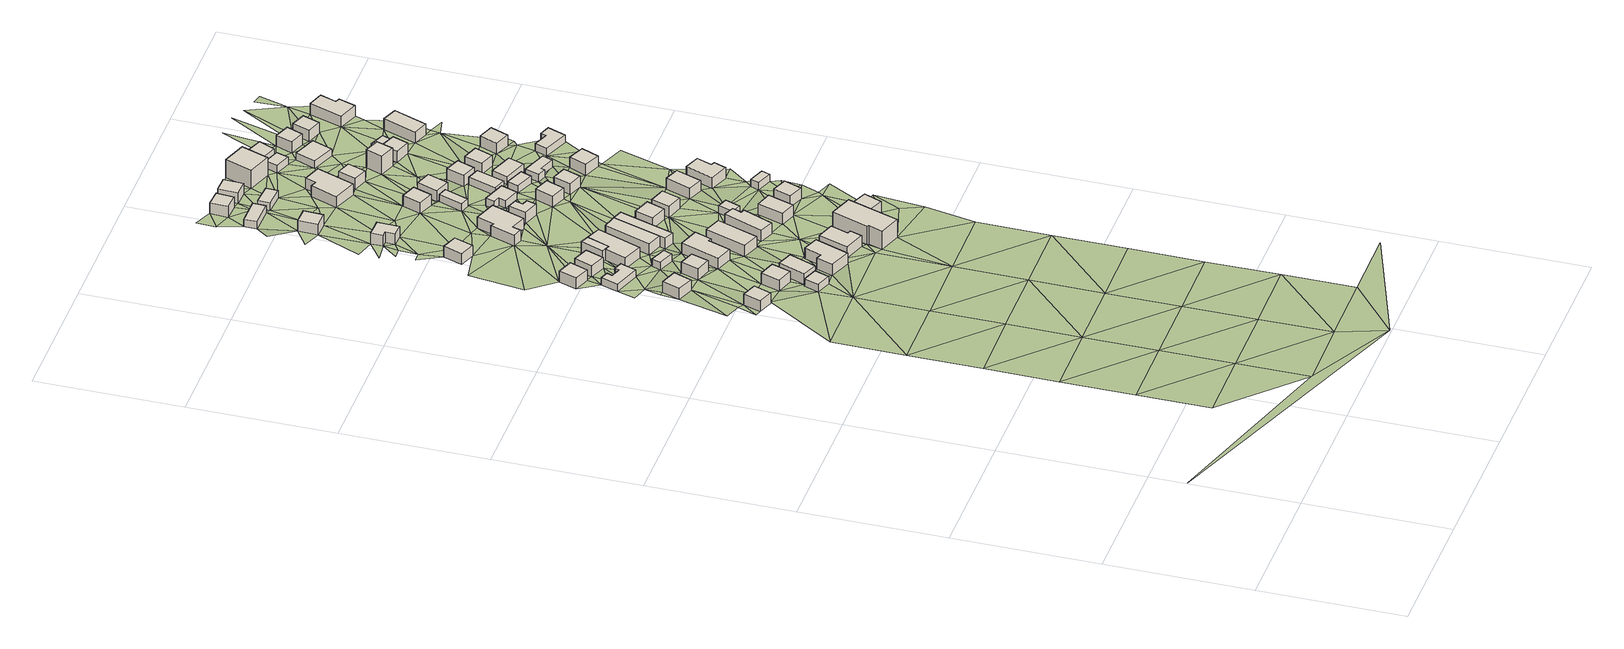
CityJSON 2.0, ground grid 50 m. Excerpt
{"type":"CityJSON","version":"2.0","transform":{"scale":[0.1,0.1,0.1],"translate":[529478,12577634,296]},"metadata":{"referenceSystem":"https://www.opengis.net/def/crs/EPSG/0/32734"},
"CityObjects":{
"building1":{"type":"Building","attributes":{"address":"107 Thorn Lane Mamre 7347 Cape Town","building":"house","building:levels":"1","building_height":4.1,"plus_code":"4FRWFFP6+5RP","ground_height":159.68,"roof_height":163.78},"geometry":[{"type":"Solid","lod":"1","boundaries":[[[[0,1,2,3]],[[1,4,5,2]],[[4,6,7,5]],[[6,0,3,7]],[[3,2,5,7]],[[6,4,1,0]]]]}]},
"building2":{"type":"Building","attributes":{"address":"108 Thorn Lane Mamre 7347 Cape Town","building":"house","building:levels":"1","building_height":4.1,"plus_code":"4FRWFFP6+7RG","ground_height":159.48,"roof_height":163.58},"geometry":[{"type":"Solid","lod":"1","boundaries":[[[[8,9,10,11]],[[9,12,13,10]],[[12,14,15,13]],[[14,8,11,15]],[[11,10,13,15]],[[14,12,9,8]]]]}]},
"building3":{"type":"Building","attributes":{"building":"cabin","building:levels":"1","building_height":2.8,"plus_code":"4FRWFFP6+4VH","ground_height":159.72,"roof_height":162.52},"geometry":[{"type":"Solid","lod":"1","boundaries":[[[[16,17,18,19]],[[17,20,21,18]],[[20,22,23,21]],[[22,16,19,23]],[[19,18,21,23]],[[22,20,17,16]]]]}]},
"building4":{"type":"Building","attributes":{"address":"105 Thorn Lane Mamre 7347 Cape Town","building":"house","building:levels":"1","building_height":4.1,"plus_code":"4FRWFFP6+5VG","ground_height":160.28,"roof_height":164.38},"geometry":[{"type":"Solid","lod":"1","boundaries":[[[[24,25,26,27]],[[25,28,29,26]],[[28,30,31,29]],[[30,24,27,31]],[[27,26,29,31]],[[30,28,25,24]]]]}]},
"building5":{"type":"Building","attributes":{"address":"13 Palm Lane Mamre 7347 Cape Town","building":"house","building:levels":"1","building_height":4.1,"plus_code":"4FRWFFP6+9RV","ground_height":159.28,"roof_height":163.38},"geometry":[{"type":"Solid","lod":"1","boundaries":[[[[32,33,34,35]],[[33,36,37,34]],[[36,38,39,37]],[[38,32,35,39]],[[35,34,37,39]],[[38,36,33,32]]]]}]},
"building6":{"type":"Building","attributes":{"address":"Mamre 7347 Cape Town","building":"cabin","building:levels":"1","building_height":2.8,"plus_code":"4FRWFFP6+8RW","ground_height":159.35,"roof_height":162.15},"geometry":[{"type":"Solid","lod":"1","boundaries":[[[[40,41,42,43]],[[41,44,45,42]],[[44,46,47,45]],[[46,48,49,47]],[[48,50,51,49]],[[50,52,53,51]],[[52,54,55,53]],[[54,40,43,55]],[[43,42,45,47,49,51,53,55]],[[54,52,50,48,46,44,41,40]]]]}]},
"building7":{"type":"Building","attributes":{"address":"103 Thorn Lane Mamre 7347 Cape Town","building":"house","building:levels":"1","building_height":4.1,"plus_code":"4FRWFFP6+5W2","ground_height":160.28,"roof_height":164.38},"geometry":[{"type":"Solid","lod":"1","boundaries":[[[[56,57,58,59]],[[57,60,61,58]],[[60,62,63,61]],[[62,56,59,63]],[[59,58,61,63]],[[62,60,57,56]]]]}]},
"building8":{"type":"Building","attributes":{"address":"106 Thorn Lane Mamre 7347 Cape Town","building":"house","building:levels":"1","building_height":4.1,"plus_code":"4FRWFFP6+7V8","ground_height":159.82,"roof_height":163.92},"geometry":[{"type":"Solid","lod":"1","boundaries":[[[[64,65,66,67]],[[65,68,69,66]],[[68,70,71,69]],[[70,64,67,71]],[[67,66,69,71]],[[70,68,65,64]]]]}]},
"building9":{"type":"Building","attributes":{"address":"15 Palm Lane Mamre 7347 Cape Town","building":"house","building:levels":"1","building_height":4.1,"plus_code":"4FRWFFP6+9VJ","ground_height":159.47,"roof_height":163.57},"geometry":[{"type":"Solid","lod":"1","boundaries":[[[[72,73,74,75]],[[73,76,77,74]],[[76,78,79,77]],[[78,72,75,79]],[[75,74,77,79]],[[78,76,73,72]]]]}]},
"building10":{"type":"Building","attributes":{"building":"cabin","building:levels":"1","building_height":2.8,"plus_code":"4FRWFFP6+8V5","ground_height":159.57,"roof_height":162.37},"geometry":[{"type":"Solid","lod":"1","boundaries":[[[[80,81,82,83]],[[81,84,85,82]],[[84,86,87,85]],[[86,80,83,87]],[[83,82,85,87]],[[86,84,81,80]]]]}]},
"building11":{"type":"Building","attributes":{"address":"101 Thorn Lane Mamre 7347 Cape Town","building":"house","building:levels":"1","building_height":4.1,"plus_code":"4FRWFFP6+4WH","ground_height":159.72,"roof_height":163.82},"geometry":[{"type":"Solid","lod":"1","boundaries":[[[[88,89,90,91]],[[89,92,93,90]],[[92,94,95,93]],[[94,96,97,95]],[[96,98,99,97]],[[98,88,91,99]],[[91,90,93,95,97,99]],[[98,96,94,92,89,88]]]]}]},
"building12":{"type":"Building","attributes":{"address":"104 Thorn Lane Mamre 7347 Cape Town","building":"house","building:levels":"1","building_height":4.1,"plus_code":"4FRWFFP6+7WG","ground_height":159.82,"roof_height":163.92},"geometry":[{"type":"Solid","lod":"1","boundaries":[[[[100,101,102,103]],[[101,104,105,102]],[[104,106,107,105]],[[106,108,109,107]],[[108,110,111,109]],[[110,100,103,111]],[[103,102,105,107,109,111]],[[110,108,106,104,101,100]]]]}]},
"building13":{"type":"Building","attributes":{"address":"14 Palm Lane Mamre 7347 Cape Town","building":"house","building:levels":"1","building_height":4.1,"plus_code":"4FRWFFP6+GRP","ground_height":159.1,"roof_height":163.2},"geometry":[{"type":"Solid","lod":"1","boundaries":[[[[112,113,114,115]],[[113,116,117,114]],[[116,118,119,117]],[[118,112,115,119]],[[115,114,117,119]],[[118,116,113,112]]]]}]},
"building14":{"type":"Building","attributes":{"address":"Mamre 7347 Cape Town","building":"garage","building:levels":"1","building_height":4.1,"plus_code":"4FRWFFP6+9VP","ground_height":159.47,"roof_height":163.57},"geometry":[{"type":"Solid","lod":"1","boundaries":[[[[120,121,122,123]],[[121,124,125,122]],[[124,126,127,125]],[[126,128,129,127]],[[128,120,123,129]],[[123,122,125,127,129]],[[128,126,124,121,120]]]]}]},
"building15":{"type":"Building","attributes":{"address":"17 Palm Lane Mamre 7347 Cape Town","building":"house","building:levels":"1","building_height":4.1,"plus_code":"4FRWFFP6+9V5","ground_height":159.47,"roof_height":163.57},"geometry":[{"type":"Solid","lod":"1","boundaries":[[[[120,128,129,123]],[[128,126,127,129]],[[126,130,131,127]],[[130,132,133,131]],[[132,134,135,133]],[[134,120,123,135]],[[123,129,127,131,133,135]],[[134,132,130,126,128,120]]]]}]},
"building16":{"type":"Building","attributes":{"address":"99 Thorn Lane Mamre 7347 Cape Town","building":"house","building:levels":"1","building_height":4.1,"plus_code":"4FRWFFP6+4XH","ground_height":160.09,"roof_height":164.19},"geometry":[{"type":"Solid","lod":"1","boundaries":[[[[136,137,138,139]],[[137,140,141,138]],[[140,142,143,141]],[[142,144,145,143]],[[144,146,147,145]],[[146,136,139,147]],[[139,138,141,143,145,147]],[[146,144,142,140,137,136]]]]}]},
"building17":{"type":"Building","attributes":{"address":"102 Thorn Lane Mamre 7347 Cape Town","building":"house","building:levels":"1","building_height":4.1,"plus_code":"4FRWFFP6+6XR","ground_height":159.82,"roof_height":163.92},"geometry":[{"type":"Solid","lod":"1","boundaries":[[[[148,149,150,151]],[[149,152,153,150]],[[152,154,155,153]],[[154,148,151,155]],[[151,150,153,155]],[[154,152,149,148]]]]}]},
"building18":{"type":"Building","attributes":{"address":"19 Palm Lane Mamre 7347 Cape Town","building":"house","building:levels":"1","building_height":4.1,"plus_code":"4FRWFFP6+9W4","ground_height":159.57,"roof_height":163.67},"geometry":[{"type":"Solid","lod":"1","boundaries":[[[[156,157,158,159]],[[157,160,161,158]],[[160,162,163,161]],[[162,156,159,163]],[[159,158,161,163]],[[162,160,157,156]]]]}]},
"building19":{"type":"Building","attributes":{"address":"107 Olyf Lane Mamre 7347 Cape Town","building":"house","building:levels":"1","building_height":4.1,"plus_code":"4FRWFFP6+JRH","ground_height":159.03,"roof_height":163.13},"geometry":[{"type":"Solid","lod":"1","boundaries":[[[[164,165,166,167]],[[165,168,169,166]],[[168,170,171,169]],[[170,172,173,171]],[[172,174,175,173]],[[174,164,167,175]],[[167,166,169,171,173,175]],[[174,172,170,168,165,164]]]]}]},
"building20":{"type":"Building","attributes":{"building":"garage","building:levels":"1","building_height":4.1,"plus_code":"4FRWFFP6+8WX","ground_height":159.57,"roof_height":163.67},"geometry":[{"type":"Solid","lod":"1","boundaries":[[[[156,162,163,159]],[[162,176,177,163]],[[176,178,179,177]],[[178,180,181,179]],[[180,156,159,181]],[[159,163,177,179,181]],[[180,178,176,162,156]]]]}]},
"building21":{"type":"Building","attributes":{"address":"97 Thorn Lane Mamre 7347 Cape Town","building":"house","building:levels":"2","building_height":6.9,"plus_code":"4FRWFFP7+424","ground_height":160.09,"roof_height":166.99},"geometry":[{"type":"Solid","lod":"1","boundaries":[[[[182,183,184,185]],[[183,186,187,184]],[[186,188,189,187]],[[188,190,191,189]],[[190,192,193,191]],[[192,182,185,193]],[[185,184,187,189,191,193]],[[192,190,188,186,183,182]]]]}]},
"building22":{"type":"Building","attributes":{"address":"100 Thorn Lane Mamre 7347 Cape Town","building":"house","building:levels":"1","building_height":4.1,"plus_code":"4FRWFFP6+6XH","ground_height":160.06,"roof_height":164.16},"geometry":[{"type":"Solid","lod":"1","boundaries":[[[[194,195,196,197]],[[195,198,199,196]],[[198,200,201,199]],[[200,202,203,201]],[[202,204,205,203]],[[204,194,197,205]],[[197,196,199,201,203,205]],[[204,202,200,198,195,194]]]]}]},
"building23":{"type":"Building","attributes":{"address":"18 Palm Lane Mamre 7347 Cape Town","building":"house","building:levels":"1","building_height":4.1,"plus_code":"4FRWFFP6+FWR","ground_height":159.27,"roof_height":163.37},"geometry":[{"type":"Solid","lod":"1","boundaries":[[[[206,207,208,209]],[[207,210,211,208]],[[210,212,213,211]],[[212,214,215,213]],[[214,216,217,215]],[[216,218,219,217]],[[218,220,221,219]],[[220,206,209,221]],[[209,208,211,213,215,217,219,221]],[[220,218,216,214,212,210,207,206]]]]}]},
"building24":{"type":"Building","attributes":{"address":"78 Olyf Lane Mamre 7347 Cape Town","building":"house","building:levels":"1","building_height":4.1,"plus_code":"4FRWFFP6+PR5","ground_height":158.89,"roof_height":162.99},"geometry":[{"type":"Solid","lod":"1","boundaries":[[[[222,223,224,225]],[[223,226,227,224]],[[226,228,229,227]],[[228,222,225,229]],[[225,224,227,229]],[[228,226,223,222]]]]}]},
"building25":{"type":"Building","attributes":{"address":"21 Palm Lane Mamre 7347 Cape Town","building":"house","building:levels":"1","building_height":4.1,"plus_code":"4FRWFFP6+8XW","ground_height":159.88,"roof_height":163.98},"geometry":[{"type":"Solid","lod":"1","boundaries":[[[[230,231,232,233]],[[231,234,235,232]],[[234,236,237,235]],[[236,230,233,237]],[[233,232,235,237]],[[236,234,231,230]]]]}]},
"building26":{"type":"Building","attributes":{"building":"cabin","building:levels":"1","building_height":2.8,"plus_code":"4FRWFFP6+QVC","ground_height":158.67,"roof_height":161.47},"geometry":[{"type":"Solid","lod":"1","boundaries":[[[[238,239,240,241]],[[239,242,243,240]],[[242,244,245,243]],[[244,238,241,245]],[[241,240,243,245]],[[244,242,239,238]]]]}]},
"building27":{"type":"Building","attributes":{"address":"98 Thorn Lane Mamre 7347 Cape Town","building":"house","building:levels":"1","building_height":4.1,"plus_code":"4FRWFFP7+625","ground_height":160.06,"roof_height":164.16},"geometry":[{"type":"Solid","lod":"1","boundaries":[[[[246,247,248,249]],[[247,250,251,248]],[[250,252,253,251]],[[252,246,249,253]],[[249,248,251,253]],[[252,250,247,246]]]]}]},
"building28":{"type":"Building","attributes":{"address":"20 Palm Lane Mamre 7347 Cape Town","building":"house","building:levels":"1","building_height":4.1,"plus_code":"4FRWFFP6+FWQ","ground_height":159.27,"roof_height":163.37},"geometry":[{"type":"Solid","lod":"1","boundaries":[[[[254,255,256,257]],[[255,258,259,256]],[[258,260,261,259]],[[260,262,263,261]],[[262,264,265,263]],[[264,254,257,265]],[[257,256,259,261,263,265]],[[264,262,260,258,255,254]]]]}]},
"building29":{"type":"Building","attributes":{"address":"95 Thorn Lane Mamre 7347 Cape Town","building":"house","building:levels":"1","building_height":4.1,"plus_code":"4FRWFFP7+433","ground_height":160.48,"roof_height":164.58},"geometry":[{"type":"Solid","lod":"1","boundaries":[[[[266,267,268,269]],[[267,270,271,268]],[[270,272,273,271]],[[272,266,269,273]],[[269,268,271,273]],[[272,270,267,266]]]]}]},
"building30":{"type":"Building","attributes":{"building":"cabin","building:levels":"1","building_height":2.8,"plus_code":"4FRWFFP7+724","ground_height":160.06,"roof_height":162.86},"geometry":[{"type":"Solid","lod":"1","boundaries":[[[[274,202,275,276]],[[202,277,278,275]],[[277,279,280,278]],[[279,274,276,280]],[[276,275,278,280]],[[279,277,202,274]]]]}]},
"building31":{"type":"Building","attributes":{"address":"23 Palm Lane Mamre 7347 Cape Town","building":"house","building:levels":"1","building_height":4.1,"plus_code":"4FRWFFP7+82J","ground_height":159.88,"roof_height":163.98},"geometry":[{"type":"Solid","lod":"1","boundaries":[[[[281,282,283,284]],[[282,285,286,283]],[[285,287,288,286]],[[287,281,284,288]],[[284,283,286,288]],[[287,285,282,281]]]]}]},
"building32":{"type":"Building","attributes":{"address":"71 Manna Lane Mamre 7347 Cape Town","building":"house","building:levels":"1","building_height":4.1,"plus_code":"4FRWFFP6+RV6","ground_height":158.67,"roof_height":162.77},"geometry":[{"type":"Solid","lod":"1","boundaries":[[[[289,290,291,292]],[[290,293,294,291]],[[293,295,296,294]],[[295,289,292,296]],[[292,291,294,296]],[[295,293,290,289]]]]}]},
"building33":{"type":"Building","attributes":{"address":"103 Olyf Lane Mamre 7347 Cape Town","building":"house","building:levels":"1","building_height":4.1,"plus_code":"4FRWFFP6+JW4","ground_height":159.06,"roof_height":163.16},"geometry":[{"type":"Solid","lod":"1","boundaries":[[[[297,298,299,300]],[[298,301,302,299]],[[301,303,304,302]],[[303,297,300,304]],[[300,299,302,304]],[[303,301,298,297]]]]}]},
"building34":{"type":"Building","attributes":{"building":"cabin","building:levels":"1","building_height":2.8,"plus_code":"4FRWFFP6+HX6","ground_height":159.17,"roof_height":161.97},"geometry":[{"type":"Solid","lod":"1","boundaries":[[[[305,306,307,308]],[[306,309,310,307]],[[309,311,312,310]],[[311,305,308,312]],[[308,307,310,312]],[[311,309,306,305]]]]}]},
"building35":{"type":"Building","attributes":{"address":"96 Thorn Lane Mamre 7347 Cape Town","building":"house","building:levels":"1","building_height":4.1,"plus_code":"4FRWFFP7+634","ground_height":160.51,"roof_height":164.61},"geometry":[{"type":"Solid","lod":"1","boundaries":[[[[313,314,315,316]],[[314,317,318,315]],[[317,319,320,318]],[[319,313,316,320]],[[316,315,318,320]],[[319,317,314,313]]]]}]},
"building36":{"type":"Building","attributes":{"building":"cabin","building:levels":"1","building_height":2.8,"plus_code":"4FRWFFP6+GX8","ground_height":159.43,"roof_height":162.23},"geometry":[{"type":"Solid","lod":"1","boundaries":[[[[321,322,323,324]],[[322,325,326,323]],[[325,327,328,326]],[[327,329,330,328]],[[329,331,332,330]],[[331,321,324,332]],[[324,323,326,328,330,332]],[[331,329,327,325,322,321]]]]}]},
"building37":{"type":"Building","attributes":{"building":"cabin","building:levels":"1","building_height":2.8,"plus_code":"4FRWFFP6+QV9","ground_height":158.76,"roof_height":161.56},"geometry":[{"type":"Solid","lod":"1","boundaries":[[[[333,334,335,336]],[[334,337,338,335]],[[337,339,340,338]],[[339,333,336,340]],[[336,335,338,340]],[[339,337,334,333]]]]}]},
"building38":{"type":"Building","attributes":{"address":"22 Palm Lane Mamre 7347 Cape Town","building":"house","building:levels":"1","building_height":4.1,"plus_code":"4FRWFFP6+FX9","ground_height":159.65,"roof_height":163.75},"geometry":[{"type":"Solid","lod":"1","boundaries":[[[[341,342,343,344]],[[342,345,346,343]],[[345,347,348,346]],[[347,341,344,348]],[[344,343,346,348]],[[347,345,342,341]]]]}]},
"building39":{"type":"Building","attributes":{"address":"69 Manna Lane Mamre 7347 Cape Town","building":"house","building:levels":"1","building_height":4.1,"plus_code":"4FRWFFP6+RV9","ground_height":158.76,"roof_height":162.86},"geometry":[{"type":"Solid","lod":"1","boundaries":[[[[349,350,351,352]],[[350,353,354,351]],[[353,355,356,354]],[[355,349,352,356]],[[352,351,354,356]],[[355,353,350,349]]]]}]},
"building40":{"type":"Building","attributes":{"address":"101 Olyf Lane Mamre 7347 Cape Town","building":"house","building:levels":"1","building_height":4.1,"plus_code":"4FRWFFP6+HXV","ground_height":159.17,"roof_height":163.27},"geometry":[{"type":"Solid","lod":"1","boundaries":[[[[357,358,359,360]],[[358,361,362,359]],[[361,363,364,362]],[[363,357,360,364]],[[360,359,362,364]],[[363,361,358,357]]]]}]},
"building41":{"type":"Building","attributes":{"address":"74 Olyf Lane Mamre 7347 Cape Town","building":"house","building:levels":"1","building_height":4.1,"plus_code":"4FRWFFP6+PW4","ground_height":158.97,"roof_height":163.07},"geometry":[{"type":"Solid","lod":"1","boundaries":[[[[365,366,367,368]],[[366,369,370,367]],[[369,371,372,370]],[[371,373,374,372]],[[373,375,376,374]],[[375,365,368,376]],[[368,367,370,372,374,376]],[[375,373,371,369,366,365]]]]}]},
"building42":{"type":"Building","attributes":{"address":"25 Palm Lane Mamre 7347 Cape Town","building":"house","building:levels":"1","building_height":4.1,"plus_code":"4FRWFFP7+83F","ground_height":159.88,"roof_height":163.98},"geometry":[{"type":"Solid","lod":"1","boundaries":[[[[377,378,379,380]],[[378,381,382,379]],[[381,383,384,382]],[[383,377,380,384]],[[380,379,382,384]],[[383,381,378,377]]]]}]},
"building43":{"type":"Building","attributes":{"address":"24 Palm Lane Mamre 7347 Cape Town","building":"house","building:levels":"1","building_height":4.1,"plus_code":"4FRWFFP7+C2W","ground_height":159.65,"roof_height":163.75},"geometry":[{"type":"Solid","lod":"1","boundaries":[[[[385,386,387,388]],[[386,389,390,387]],[[389,391,392,390]],[[391,385,388,392]],[[388,387,390,392]],[[391,389,386,385]]]]}]},
"building44":{"type":"Building","attributes":{"building":"cabin","building:levels":"1","building_height":2.8,"plus_code":"4FRWFFP7+63Q","ground_height":160.51,"roof_height":163.31},"geometry":[{"type":"Solid","lod":"1","boundaries":[[[[393,394,395,396]],[[394,397,398,395]],[[397,399,400,398]],[[399,393,396,400]],[[396,395,398,400]],[[399,397,394,393]]]]}]},
"building45":{"type":"Building","attributes":{"building":"cabin","building:levels":"1","building_height":2.8,"plus_code":"4FRWFFP7+G2J","ground_height":159.43,"roof_height":162.23},"geometry":[{"type":"Solid","lod":"1","boundaries":[[[[401,402,403,404]],[[402,405,406,403]],[[405,407,408,406]],[[407,401,404,408]],[[404,403,406,408]],[[407,405,402,401]]]]}]},
"building46":{"type":"Building","attributes":{"building":"cabin","building:levels":"1","building_height":2.8,"plus_code":"4FRWFFP7+G23","ground_height":159.43,"roof_height":162.23},"geometry":[{"type":"Solid","lod":"1","boundaries":[[[[409,410,411,412]],[[410,413,414,411]],[[413,415,416,414]],[[415,409,412,416]],[[412,411,414,416]],[[415,413,410,409]]]]}]},
"building47":{"type":"Building","attributes":{"address":"27 Palm Lane Mamre 7347 Cape Town","building":"house","building:levels":"1","building_height":4.1,"plus_code":"4FRWFFP7+835","ground_height":160.34,"roof_height":164.44},"geometry":[{"type":"Solid","lod":"1","boundaries":[[[[417,418,419,420]],[[418,421,422,419]],[[421,423,424,422]],[[423,425,426,424]],[[425,427,428,426]],[[427,417,420,428]],[[420,419,422,424,426,428]],[[427,425,423,421,418,417]]]]}]},
"building48":{"type":"Building","attributes":{"address":"72 Olyf Lane Mamre 7347 Cape Town","building":"house","building:levels":"1","building_height":4.1,"plus_code":"4FRWFFP6+MXM","ground_height":159.15,"roof_height":163.25},"geometry":[{"type":"Solid","lod":"1","boundaries":[[[[429,430,431,432]],[[430,433,434,431]],[[433,435,436,434]],[[435,429,432,436]],[[432,431,434,436]],[[435,433,430,429]]]]}]},
"building49":{"type":"Building","attributes":{"address":"99 Olyf Lane Mamre 7347 Cape Town","building":"house","building:levels":"1","building_height":4.1,"plus_code":"4FRWFFP7+H2F","ground_height":159.17,"roof_height":163.27},"geometry":[{"type":"Solid","lod":"1","boundaries":[[[[437,438,439,440]],[[438,441,442,439]],[[441,443,444,442]],[[443,437,440,444]],[[440,439,442,444]],[[443,441,438,437]]]]}]},
"building50":{"type":"Building","attributes":{"address":"67 Manna Lane Mamre 7347 Cape Town","building":"house","building:levels":"2","building_height":6.9,"plus_code":"4FRWFFP6+RW5","ground_height":158.76,"roof_height":165.66},"geometry":[{"type":"Solid","lod":"1","boundaries":[[[[445,446,447,448]],[[446,449,450,447]],[[449,451,452,450]],[[451,445,448,452]],[[448,447,450,452]],[[451,449,446,445]]]]}]},
"building51":{"type":"Building","attributes":{"building":"cabin","building:levels":"1","building_height":2.8,"plus_code":"4FRWFFP7+G2H","ground_height":159.43,"roof_height":162.23},"geometry":[{"type":"Solid","lod":"1","boundaries":[[[[453,454,455,456]],[[454,457,458,455]],[[457,459,460,458]],[[459,453,456,460]],[[456,455,458,460]],[[459,457,454,453]]]]}]},
"building52":{"type":"Building","attributes":{"building":"cabin","building:levels":"1","building_height":2.8,"plus_code":"4FRWFFP7+F3J","ground_height":159.43,"roof_height":162.23},"geometry":[{"type":"Solid","lod":"1","boundaries":[[[[461,462,463,464]],[[462,465,466,463]],[[465,467,468,466]],[[467,469,470,468]],[[469,471,472,470]],[[471,461,464,472]],[[464,463,466,468,470,472]],[[471,469,467,465,462,461]]]]}]},
"building53":{"type":"Building","attributes":{"address":"26 Palm Lane Mamre 7347 Cape Town","building":"house","building:levels":"1","building_height":4.1,"plus_code":"4FRWFFP7+C3W","ground_height":159.91,"roof_height":164.01},"geometry":[{"type":"Solid","lod":"1","boundaries":[[[[473,474,475,476]],[[474,477,478,475]],[[477,479,480,478]],[[479,473,476,480]],[[476,475,478,480]],[[479,477,474,473]]]]}]},
"building54":{"type":"Building","attributes":{"address":"70 Olyf Lane Mamre 7347 Cape Town","building":"house","building:levels":"2","building_height":6.9,"plus_code":"4FRWFFP7+M26","ground_height":159.15,"roof_height":166.05},"geometry":[{"type":"Solid","lod":"1","boundaries":[[[[481,482,483,484]],[[482,485,486,483]],[[485,487,488,486]],[[487,481,484,488]],[[484,483,486,488]],[[487,485,482,481]]]]}]},
"building55":{"type":"Building","attributes":{"address":"97 Olyf Lane Mamre 7347 Cape Town","building":"house","building:levels":"1","building_height":4.1,"plus_code":"4FRWFFP7+H25","ground_height":159.17,"roof_height":163.27},"geometry":[{"type":"Solid","lod":"1","boundaries":[[[[489,490,491,492]],[[490,493,494,491]],[[493,495,496,494]],[[495,489,492,496]],[[492,491,494,496]],[[495,493,490,489]]]]}]},
"building56":{"type":"Building","attributes":{"building":"cabin","building:levels":"1","building_height":2.8,"plus_code":"4FRWFFP6+QXG","ground_height":158.94,"roof_height":161.74},"geometry":[{"type":"Solid","lod":"1","boundaries":[[[[497,498,499,500]],[[498,501,502,499]],[[501,503,504,502]],[[503,497,500,504]],[[500,499,502,504]],[[503,501,498,497]]]]}]},
"building57":{"type":"Building","attributes":{"address":"65 Manna Lane Mamre 7347 Cape Town","building":"house","building:levels":"1","building_height":4.1,"plus_code":"4FRWFFP6+QXW","ground_height":158.94,"roof_height":163.04},"geometry":[{"type":"Solid","lod":"1","boundaries":[[[[505,506,507,508]],[[506,509,510,507]],[[509,511,512,510]],[[511,505,508,512]],[[508,507,510,512]],[[511,509,506,505]]]]}]},
"building58":{"type":"Building","attributes":{"building":"cabin","building:levels":"1","building_height":2.8,"plus_code":"4FRWFFP7+P2R","ground_height":158.94,"roof_height":161.74},"geometry":[{"type":"Solid","lod":"1","boundaries":[[[[513,514,515,516]],[[514,517,518,515]],[[517,519,520,518]],[[519,513,516,520]],[[516,515,518,520]],[[519,517,514,513]]]]}]},
"building59":{"type":"Building","attributes":{"address":"68 Olyf Lane Mamre 7347 Cape Town","building":"house","building:levels":"1","building_height":4.1,"plus_code":"4FRWFFP7+M25","ground_height":159.15,"roof_height":163.25},"geometry":[{"type":"Solid","lod":"1","boundaries":[[[[521,522,523,524]],[[522,525,526,523]],[[525,527,528,526]],[[527,521,524,528]],[[524,523,526,528]],[[527,525,522,521]]]]}]},
"building60":{"type":"Building","attributes":{"building":"cabin","building:levels":"1","building_height":2.8,"plus_code":"4FRWFFP7+M3C","ground_height":159.15,"roof_height":161.95},"geometry":[{"type":"Solid","lod":"1","boundaries":[[[[527,529,530,531]],[[529,532,533,530]],[[532,521,534,533]],[[521,527,531,534]],[[531,530,533,534]],[[521,532,529,527]]]]}]},
"building61":{"type":"Building","attributes":{"address":"95 Olyf Lane Mamre 7347 Cape Town","building":"house","building:levels":"1","building_height":4.1,"plus_code":"4FRWFFP7+H35","ground_height":159.61,"roof_height":163.71},"geometry":[{"type":"Solid","lod":"1","boundaries":[[[[535,536,537,538]],[[536,539,540,537]],[[539,541,542,540]],[[541,535,538,542]],[[538,537,540,542]],[[541,539,536,535]]]]}]},
"building62":{"type":"Building","attributes":{"building":"cabin","building:levels":"1","building_height":2.8,"plus_code":"4FRWFFP7+F4V","ground_height":159.61,"roof_height":162.41},"geometry":[{"type":"Solid","lod":"1","boundaries":[[[[543,544,545,546]],[[544,547,548,545]],[[547,549,550,548]],[[549,551,552,550]],[[551,553,554,552]],[[553,543,546,554]],[[546,545,548,550,552,554]],[[553,551,549,547,544,543]]]]}]},
"building63":{"type":"Building","attributes":{"address":"63 Manna Lane Mamre 7347 Cape Town","building":"house","building:levels":"1","building_height":4.1,"plus_code":"4FRWFFP7+Q2G","ground_height":158.94,"roof_height":163.04},"geometry":[{"type":"Solid","lod":"1","boundaries":[[[[555,556,557,558]],[[556,559,560,557]],[[559,561,562,560]],[[561,555,558,562]],[[558,557,560,562]],[[561,559,556,555]]]]}]},
"building64":{"type":"Building","attributes":{"address":"61 Manna Lane Mamre 7347 Cape Town","building":"house","building:levels":"1","building_height":4.1,"plus_code":"4FRWFFP7+Q36","ground_height":158.94,"roof_height":163.04},"geometry":[{"type":"Solid","lod":"1","boundaries":[[[[563,564,565,566]],[[564,567,568,565]],[[567,569,570,568]],[[569,563,566,570]],[[566,565,568,570]],[[569,567,564,563]]]]}]},
"building65":{"type":"Building","attributes":{"address":"66 Olyf Lane Mamre 7347 Cape Town","building":"house","building:levels":"1","building_height":4.1,"plus_code":"4FRWFFP7+M35","ground_height":159.34,"roof_height":163.44},"geometry":[{"type":"Solid","lod":"1","boundaries":[[[[571,572,573,574]],[[572,575,576,573]],[[575,577,578,576]],[[577,571,574,578]],[[574,573,576,578]],[[577,575,572,571]]]]}]},
"building66":{"type":"Building","attributes":{"address":"59 Manna Lane Mamre 7347 Cape Town","building":"house","building:levels":"1","building_height":4.1,"plus_code":"4FRWFFP7+Q42","ground_height":159.21,"roof_height":163.31},"geometry":[{"type":"Solid","lod":"1","boundaries":[[[[579,580,581,582]],[[580,583,584,581]],[[583,585,586,584]],[[585,587,588,586]],[[587,589,590,588]],[[589,579,582,590]],[[582,581,584,586,588,590]],[[589,587,585,583,580,579]]]]}]},
"terrain1":{"type":"TINRelief","geometry":[{"type":"CompositeSurface","lod":"1","boundaries":[[[591,592,593]],[[594,595,596]],[[592,596,595]],[[597,594,598]],[[598,594,596]],[[599,597,600]],[[596,592,601]],[[600,597,598]],[[602,603,599]],[[591,601,592]],[[604,598,596]],[[602,599,600]],[[601,604,596]],[[600,598,605]],[[606,607,603]],[[602,608,603]],[[604,605,598]],[[603,608,606]],[[601,591,609]],[[610,602,600]],[[607,20,611]],[[605,612,600]],[[613,1,0]],[[20,607,606]],[[614,604,601]],[[615,613,0]],[[602,610,608]],[[616,615,617]],[[610,600,612]],[[616,617,9]],[[0,617,615]],[[605,604,614]],[[601,609,614]],[[618,611,25]],[[25,611,20]],[[8,619,9]],[[618,65,0]],[[41,620,621]],[[606,608,622]],[[0,65,617]],[[619,8,621]],[[618,25,24]],[[22,20,606]],[[20,56,25]],[[623,609,591]],[[621,8,624]],[[56,28,25]],[[612,605,625]],[[608,610,622]],[[96,22,606]],[[626,41,621]],[[65,624,617]],[[38,40,32]],[[101,618,24]],[[101,65,618]],[[614,625,605]],[[28,56,62]],[[84,621,624]],[[32,40,627]],[[627,40,54]],[[57,22,96]],[[606,628,96]],[[624,65,64]],[[52,629,54]],[[30,28,62]],[[84,626,621]],[[52,630,629]],[[631,32,627]],[[624,64,84]],[[627,54,632]],[[57,96,633]],[[104,24,30]],[[54,629,632]],[[101,68,65]],[[634,606,622]],[[30,62,60]],[[631,627,72]],[[628,606,634]],[[24,104,101]],[[635,636,36]],[[637,638,626]],[[633,60,57]],[[638,632,629]],[[81,626,84]],[[610,612,639]],[[637,626,81]],[[640,636,635]],[[70,68,101]],[[625,641,612]],[[84,64,642]],[[149,30,60]],[[64,70,642]],[[643,36,631]],[[638,644,632]],[[637,645,638]],[[646,60,633]],[[104,30,149]],[[647,646,633]],[[648,637,81]],[[638,645,644]],[[649,632,644]],[[101,100,70]],[[72,643,631]],[[622,610,639]],[[72,649,121]],[[70,100,642]],[[639,612,641]],[[648,81,160]],[[81,80,160]],[[628,634,137]],[[635,650,640]],[[60,646,651]],[[652,628,137]],[[644,121,649]],[[100,80,642]],[[622,190,634]],[[149,60,651]],[[635,36,643]],[[108,104,149]],[[653,654,112]],[[72,121,643]],[[104,108,106]],[[634,140,137]],[[80,176,160]],[[80,100,176]],[[652,137,655]],[[192,190,622]],[[112,656,653]],[[190,186,634]],[[657,646,652]],[[176,162,160]],[[165,658,659]],[[140,634,186]],[[157,648,160]],[[646,657,651]],[[149,660,108]],[[178,176,100]],[[659,653,170]],[[120,643,121]],[[165,164,661]],[[190,188,186]],[[178,100,662]],[[657,652,655]],[[165,659,170]],[[186,142,140]],[[653,656,172]],[[210,650,635]],[[650,663,656]],[[660,662,108]],[[157,664,648]],[[643,120,664]],[[665,651,657]],[[172,170,653]],[[643,666,635]],[[667,192,622]],[[170,168,165]],[[164,226,668]],[[622,639,667]],[[655,669,657]],[[142,669,144]],[[210,663,650]],[[665,670,651]],[[186,671,142]],[[657,672,665]],[[666,643,673]],[[142,671,669]],[[669,671,657]],[[223,674,226]],[[662,285,178]],[[666,673,675]],[[660,285,662]],[[665,676,670]],[[657,677,672]],[[228,226,164]],[[164,174,228]],[[665,204,676]],[[643,678,673]],[[207,206,210]],[[679,178,234]],[[656,297,172]],[[210,206,663]],[[236,234,178]],[[664,341,643]],[[663,297,656]],[[238,680,223]],[[660,670,285]],[[657,671,681]],[[682,174,172]],[[676,204,670]],[[677,657,681]],[[285,236,178]],[[678,643,683]],[[192,267,684]],[[685,664,157]],[[192,270,267]],[[246,672,677]],[[231,679,234]],[[198,672,246]],[[667,686,192]],[[204,274,670]],[[663,206,687]],[[684,681,671]],[[682,172,297]],[[673,678,264]],[[643,341,683]],[[688,238,223]],[[198,202,200]],[[685,157,689]],[[690,270,192]],[[670,274,285]],[[691,244,295]],[[174,371,228]],[[204,202,274]],[[688,223,222]],[[690,192,686]],[[264,220,673]],[[230,679,231]],[[267,266,684]],[[198,277,202]],[[174,682,371]],[[691,692,693]],[[687,297,663]],[[685,689,679]],[[246,277,198]],[[687,206,220]],[[691,295,692]],[[228,694,222]],[[282,236,285]],[[685,341,664]],[[295,244,695]],[[236,282,230]],[[287,285,274]],[[329,220,264]],[[334,688,222]],[[696,277,246]],[[682,297,303]],[[694,228,371]],[[697,698,699]],[[222,694,334]],[[329,264,699]],[[681,684,700]],[[314,696,681]],[[266,700,684]],[[325,220,329]],[[220,701,687]],[[325,322,220]],[[695,702,295]],[[681,317,314]],[[298,297,687]],[[701,220,322]],[[688,334,333]],[[333,695,688]],[[698,683,347]],[[378,287,274]],[[703,270,690]],[[386,679,230]],[[274,279,378]],[[325,329,327]],[[347,683,341]],[[699,698,331]],[[266,272,700]],[[703,272,270]],[[371,682,373]],[[314,313,696]],[[690,686,703]],[[331,329,699]],[[303,373,682]],[[700,317,681]],[[277,394,279]],[[350,695,333]],[[305,298,687]],[[702,695,350]],[[696,394,277]],[[287,378,281]],[[685,679,386]],[[230,282,386]],[[337,334,694]],[[347,331,698]],[[342,341,685]],[[371,369,694]],[[402,701,322]],[[305,358,298]],[[704,702,349]],[[349,702,350]],[[394,696,313]],[[358,705,298]],[[279,706,378]],[[386,282,281]],[[350,333,353]],[[337,694,369]],[[358,305,311]],[[685,385,342]],[[707,317,700]],[[701,361,311]],[[402,322,321]],[[708,281,378]],[[413,331,347]],[[700,272,709]],[[279,710,706]],[[333,339,353]],[[279,394,393]],[[358,357,705]],[[313,319,394]],[[279,393,710]],[[361,358,311]],[[430,373,303]],[[321,331,413]],[[701,402,401]],[[347,345,413]],[[711,317,707]],[[386,385,685]],[[319,317,711]],[[712,361,701]],[[433,303,705]],[[391,342,385]],[[708,386,281]],[[700,709,707]],[[391,345,342]],[[337,369,365]],[[402,321,405]],[[401,712,701]],[[321,413,410]],[[303,433,430]],[[369,366,365]],[[339,446,353]],[[394,319,397]],[[405,321,410]],[[345,415,413]],[[353,446,355]],[[713,319,711]],[[710,393,714]],[[715,339,337]],[[481,705,357]],[[430,429,373]],[[710,418,706]],[[397,319,713]],[[462,345,391]],[[410,453,405]],[[345,462,415]],[[716,710,714]],[[361,712,437]],[[393,399,714]],[[361,437,363]],[[337,365,498]],[[708,474,386]],[[717,706,418]],[[339,715,446]],[[357,363,718]],[[429,719,373]],[[409,453,410]],[[433,705,481]],[[446,445,355]],[[405,453,459]],[[712,401,720]],[[391,721,462]],[[721,391,389]],[[722,708,717]],[[474,389,386]],[[459,407,405]],[[481,357,718]],[[462,461,415]],[[498,715,337]],[[720,401,407]],[[363,437,718]],[[461,409,415]],[[716,714,723]],[[365,719,498]],[[708,477,474]],[[454,453,409]],[[717,418,722]],[[719,429,435]],[[459,724,407]],[[720,407,724]],[[723,725,716]],[[722,726,708]],[[454,409,461]],[[473,389,474]],[[443,718,437]],[[721,389,727]],[[725,417,728]],[[477,708,726]],[[722,418,417]],[[487,435,433]],[[481,487,433]],[[467,721,727]],[[720,724,490]],[[719,729,498]],[[730,724,459]],[[473,727,389]],[[482,481,718]],[[719,435,731]],[[720,490,443]],[[715,498,497]],[[461,732,454]],[[731,729,719]],[[733,730,459]],[[497,506,715]],[[435,487,731]],[[734,715,506]],[[718,522,482]],[[729,501,498]],[[732,733,454]],[[443,525,718]],[[727,473,543]],[[509,506,497]],[[726,735,477]],[[522,718,525]],[[443,490,525]],[[513,501,729]],[[506,505,734]],[[726,722,736]],[[727,543,732]],[[735,479,477]],[[479,543,473]],[[485,482,522]],[[729,731,737]],[[733,539,730]],[[503,509,497]],[[532,731,487]],[[501,513,503]],[[553,733,732]],[[738,730,539]],[[485,532,487]],[[522,521,485]],[[739,479,735]],[[553,732,543]],[[543,479,739]],[[503,513,556]],[[532,737,731]],[[739,735,740]],[[509,503,741]],[[733,742,539]],[[532,485,521]],[[733,553,742]],[[525,490,577]],[[536,738,539]],[[509,741,511]],[[490,738,743]],[[556,513,744]],[[503,556,555]],[[555,741,503]],[[739,745,543]],[[742,541,539]],[[511,741,555]],[[746,525,577]],[[490,743,577]],[[744,559,556]],[[549,742,553]],[[738,536,743]],[[551,549,553]],[[742,747,541]],[[748,744,737]],[[749,737,532]],[[559,744,564]],[[555,750,511]],[[751,541,747]],[[535,541,751]],[[532,752,749]],[[536,535,743]],[[744,748,564]],[[746,577,575]],[[746,575,752]],[[559,564,563]],[[749,748,737]],[[563,561,559]],[[577,743,571]],[[555,561,753]],[[571,743,754]],[[575,749,752]],[[754,755,571]],[[743,756,754]],[[571,755,572]],[[757,561,563]],[[749,575,758]],[[748,749,580]],[[748,580,759]],[[575,572,758]],[[563,759,760]],[[749,758,761]],[[760,757,563]],[[580,760,759]],[[762,763,761]],[[580,579,760]],[[764,760,765]]]}]}
},
"vertices":[
[528,1982,20],[507,1922,20],[507,1922,61],[528,1982,61],[559,1903,20],[559,1903,61],[581,1963,20],[581,1963,61],
[523,2246,18],[501,2184,18],[501,2184,59],[523,2246,59],[558,2163,18],[558,2163,59],[581,2225,18],[581,2225,59],
[733,1810,20],[681,1829,20],[681,1829,48],[733,1810,48],[663,1779,20],[663,1779,48],[715,1760,20],[715,1760,48],
[646,1960,26],[624,1895,26],[624,1895,67],[646,1960,67],[681,1875,26],[681,1875,67],[703,1941,26],[703,1941,67],
[520,2491,16],[543,2553,16],[543,2553,57],[520,2491,57],[488,2573,16],[488,2573,57],[466,2511,16],[466,2511,57],
[510,2442,16],[489,2382,16],[489,2382,44],[510,2442,44],[582,2351,16],[582,2351,44],[601,2406,16],[601,2406,44],[571,2416,16],[571,2416,44],[566,2401,16],[566,2401,44],[531,2413,16],[531,2413,44],[538,2432,16],[538,2432,44],
[681,1829,26],[733,1810,26],[733,1810,67],[681,1829,67],[769,1902,26],[769,1902,67],[716,1922,26],[716,1922,67],
[638,2219,21],[617,2157,21],[617,2157,62],[638,2219,62],[671,2140,21],[671,2140,62],[691,2201,21],[691,2201,62],
[566,2546,17],[542,2483,17],[542,2483,58],[566,2546,58],[598,2462,17],[598,2462,58],[621,2525,17],[621,2525,58],
[707,2297,18],[651,2319,18],[651,2319,46],[707,2297,46],[639,2289,18],[639,2289,46],[695,2267,18],[695,2267,46],
[880,1851,20],[826,1871,20],[826,1871,61],[880,1851,61],[804,1812,20],[804,1812,61],[783,1820,20],[783,1820,61],[762,1763,20],[762,1763,61],[837,1735,20],[837,1735,61],
[740,2248,21],[692,2114,21],[692,2114,62],[740,2248,62],[749,2094,21],[749,2094,62],[776,2170,21],[776,2170,62],[788,2166,21],[788,2166,62],[809,2224,21],[809,2224,62],
[518,2960,14],[494,2894,14],[494,2894,55],[518,2960,55],[548,2874,14],[548,2874,55],[572,2940,14],[572,2940,55],
[691,2541,17],[661,2553,17],[661,2553,58],[691,2541,58],[632,2474,17],[632,2474,58],[643,2470,17],[643,2470,58],[662,2463,17],[662,2463,58],
[614,2395,17],[614,2395,58],[684,2369,17],[684,2369,58],[742,2521,17],[742,2521,58],
[899,1846,24],[863,1744,24],[863,1744,65],[899,1846,65],[936,1718,24],[936,1718,65],[951,1760,24],[951,1760,65],[938,1764,24],[938,1764,65],[960,1825,24],[960,1825,65],
[833,2196,21],[782,2054,21],[782,2054,62],[833,2196,62],[841,2033,21],[841,2033,62],[892,2174,21],[892,2174,62],
[816,2493,18],[767,2506,18],[767,2506,59],[816,2493,59],[709,2345,18],[709,2345,59],[761,2327,18],[761,2327,59],
[522,3201,13],[521,3159,13],[521,3159,54],[522,3201,54],[541,3159,13],[541,3159,54],[540,3125,13],[540,3125,54],[584,3124,13],[584,3124,54],[586,3199,13],[586,3199,54],
[754,2306,18],[754,2306,59],[788,2292,18],[788,2292,59],[851,2481,18],[851,2481,59],
[1075,1803,24],[996,1831,24],[996,1831,93],[1075,1803,93],[950,1704,24],[950,1704,93],[956,1702,24],[956,1702,93],[938,1651,24],[938,1651,93],[1015,1626,24],[1015,1626,93],
[873,2028,23],[923,2008,23],[923,2008,64],[873,2028,64],[966,2112,23],[966,2112,64],[952,2117,23],[952,2117,64],[965,2149,23],[965,2149,64],[928,2164,23],[928,2164,64],
[699,2905,15],[678,2845,15],[678,2845,56],[699,2905,56],[668,2852,15],[668,2852,56],[637,2766,15],[637,2766,56],[670,2754,15],[670,2754,56],[680,2783,15],[680,2783,56],[735,2763,15],[735,2763,56],[776,2878,15],[776,2878,56],
[581,3438,12],[525,3440,12],[525,3440,53],[581,3438,53],[522,3372,12],[522,3372,53],[578,3370,12],[578,3370,53],
[924,2416,22],[864,2437,22],[864,2437,63],[924,2416,63],[842,2374,22],[842,2374,63],[902,2354,22],[902,2354,63],
[504,3566,9],[596,3565,9],[596,3565,37],[504,3566,37],[597,3609,9],[597,3609,37],[504,3610,9],[504,3610,37],
[1011,2080,23],[982,1990,23],[982,1990,64],[1011,2080,64],[1037,1972,23],[1037,1972,64],[1067,2062,23],[1067,2062,64],
[766,2767,15],[821,2749,15],[821,2749,56],[766,2767,56],[831,2782,15],[831,2782,56],[810,2789,15],[810,2789,56],[819,2817,15],[819,2817,56],[786,2828,15],[786,2828,56],
[1100,1795,28],[1074,1733,28],[1074,1733,69],[1100,1795,69],[1127,1711,28],[1127,1711,69],[1153,1774,28],[1153,1774,69],
[984,2201,23],[965,2149,51],[984,2201,51],[1001,2136,23],[1001,2136,51],[1020,2188,23],[1020,2188,51],
[995,2388,22],[940,2406,22],[940,2406,63],[995,2388,63],[918,2342,22],[918,2342,63],[973,2324,22],[973,2324,63],
[595,3668,9],[599,3729,9],[599,3729,50],[595,3668,50],[542,3733,9],[542,3733,50],[538,3672,9],[538,3672,50],
[725,3100,13],[779,3080,13],[779,3080,54],[725,3100,54],[802,3144,13],[802,3144,54],[749,3163,13],[749,3163,54],
[804,3061,14],[774,2978,14],[774,2978,42],[804,3061,42],[805,2967,14],[805,2967,42],[836,3050,14],[836,3050,42],
[1098,2054,28],[1074,1993,28],[1074,1993,69],[1098,2054,69],[1126,1973,28],[1126,1973,69],[1149,2034,28],[1149,2034,69],
[902,2886,17],[822,2914,17],[822,2914,45],[902,2886,45],[811,2883,17],[811,2883,45],[834,2875,17],[834,2875,45],[826,2849,17],[826,2849,45],[882,2830,17],[882,2830,45],
[613,3598,10],[611,3556,10],[611,3556,38],[613,3598,38],[685,3552,10],[685,3552,38],[687,3593,10],[687,3593,38],
[871,2709,19],[925,2689,19],[925,2689,60],[871,2709,60],[949,2753,19],[949,2753,60],[895,2773,19],[895,2773,60],
[621,3731,10],[619,3663,10],[619,3663,51],[621,3731,51],[674,3661,10],[674,3661,51],[676,3729,10],[676,3729,51],
[828,3139,14],[802,3069,14],[802,3069,55],[828,3139,55],[857,3049,14],[857,3049,55],[882,3120,14],[882,3120,55],
[754,3483,12],[740,3446,12],[740,3446,53],[754,3483,53],[720,3454,12],[720,3454,53],[683,3362,12],[683,3362,53],[766,3330,12],[766,3330,53],[815,3461,12],[815,3461,53],
[1065,2396,22],[1032,2309,22],[1032,2309,63],[1065,2396,63],[1084,2290,22],[1084,2290,63],[1116,2377,22],[1116,2377,63],
[952,2677,19],[1002,2659,19],[1002,2659,60],[952,2677,60],[1025,2719,19],[1025,2719,60],[975,2737,19],[975,2737,60],
[1145,2144,28],[1134,2114,28],[1134,2114,56],[1145,2144,56],[1188,2094,28],[1188,2094,56],[1199,2124,28],[1199,2124,56],
[917,2998,17],[884,2902,17],[884,2902,45],[917,2998,45],[929,2887,17],[929,2887,45],[961,2983,17],[961,2983,45],
[993,2850,17],[929,2875,17],[929,2875,45],[993,2850,45],[915,2838,17],[915,2838,45],[979,2813,17],[979,2813,45],
[1192,2333,26],[1140,2353,26],[1140,2353,67],[1192,2333,67],[1103,2257,26],[1103,2257,67],[1168,2232,26],[1168,2232,67],[1185,2276,26],[1185,2276,67],[1172,2281,26],[1172,2281,67],
[817,3394,14],[794,3332,14],[794,3332,55],[817,3394,55],[843,3314,14],[843,3314,55],[865,3376,14],[865,3376,55],
[928,3073,14],[906,3012,14],[906,3012,55],[928,3073,55],[958,2993,14],[958,2993,55],[981,3053,14],[981,3053,55],
[744,3741,10],[710,3647,10],[710,3647,79],[744,3741,79],[792,3618,10],[792,3618,79],[826,3712,10],[826,3712,79],
[952,2883,17],[1035,2853,17],[1035,2853,45],[952,2883,45],[1055,2908,17],[1055,2908,45],[973,2938,17],[973,2938,45],
[1011,2841,17],[993,2792,17],[993,2792,45],[1011,2841,45],[1024,2781,17],[1024,2781,45],[1029,2794,17],[1029,2794,45],[1082,2774,17],[1082,2774,45],[1096,2810,17],[1096,2810,45],
[1090,2719,22],[1064,2659,22],[1064,2659,63],[1090,2719,63],[1120,2636,22],[1120,2636,63],[1145,2696,22],[1145,2696,63],
[896,3276,14],[949,3257,14],[949,3257,83],[896,3276,83],[969,3314,14],[969,3314,83],[917,3333,14],[917,3333,83],
[1062,3020,14],[1008,3039,14],[1008,3039,55],[1062,3020,55],[986,2977,14],[986,2977,55],[1039,2958,14],[1039,2958,55],
[827,3635,12],[813,3593,12],[813,3593,40],[827,3635,40],[867,3574,12],[867,3574,40],[881,3616,12],[881,3616,40],
[852,3699,12],[825,3643,12],[825,3643,53],[852,3699,53],[879,3623,12],[879,3623,53],[905,3679,12],[905,3679,53],
[896,3557,12],[869,3487,12],[869,3487,40],[896,3557,40],[949,3456,12],[949,3456,40],[976,3526,12],[976,3526,40],
[993,3306,14],[973,3249,14],[973,3249,55],[993,3306,55],[1028,3231,14],[1028,3231,55],[1048,3285,14],[1048,3285,55],
[1063,3324,14],[1063,3324,42],[1048,3285,42],[1009,3345,14],[1009,3345,42],[993,3306,42],
[1177,3003,19],[1124,3023,19],[1124,3023,60],[1177,3003,60],[1100,2961,19],[1100,2961,60],[1153,2941,19],[1153,2941,60],
[1134,2808,19],[1223,2775,19],[1223,2775,47],[1134,2808,47],[1246,2837,19],[1246,2837,47],[1210,2850,19],[1210,2850,47],[1203,2831,19],[1203,2831,47],[1150,2851,19],[1150,2851,47],
[953,3638,12],[931,3582,12],[931,3582,53],[953,3638,53],[983,3562,12],[983,3562,53],[1005,3618,12],[1005,3618,53],
[1029,3607,12],[1007,3547,12],[1007,3547,53],[1029,3607,53],[1058,3529,12],[1058,3529,53],[1080,3588,12],[1080,3588,53],
[1141,3206,16],[1185,3320,16],[1185,3320,57],[1141,3206,57],[1132,3340,16],[1132,3340,57],[1088,3225,16],[1088,3225,57],
[1200,3568,15],[1146,3586,15],[1146,3586,56],[1200,3568,56],[1106,3472,15],[1106,3472,56],[1176,3448,15],[1176,3448,56],[1196,3506,15],[1196,3506,56],[1181,3512,15],[1181,3512,56],
[969,1,25],[665,165,19],[4,372,11],[415,665,14],[415,415,15],[665,415,18],[415,915,14],[665,665,17],[415,1165,15],[665,915,18],[914,165,23],[665,1165,18],[415,1415,16],[914,415,21],[914,665,20],[665,1665,20],[415,1665,17],[665,1415,19],[1164,165,26],[914,1165,21],[559,1903,26],[914,915,20],[486,1929,20],[1164,415,25],[510,1994,20],[455,2013,20],[558,2163,21],[581,1963,26],[507,2247,18],[471,2321,16],[525,2305,16],[914,1415,22],[1414,165,29],[581,2225,21],[1164,665,24],[582,2351,18],[542,2483,18],[837,1735,24],[571,2416,18],[566,2401,18],[543,2553,17],[598,2462,18],[783,1820,26],[914,1665,24],[637,2766,17],[415,2665,16],[614,2395,18],[601,2406,18],[1164,1165,24],[442,2857,14],[1164,915,24],[695,2267,21],[665,2665,17],[632,2474,18],[643,2470,18],[826,1871,25],[804,1812,25],[684,2369,18],[621,2525,18],[548,2874,15],[841,2033,25],[880,1851,25],[510,3041,13],[477,3040,13],[899,1846,25],[572,2940,15],[914,1915,25],[479,3106,13],[512,3107,13],[833,2196,23],[455,3152,13],[809,2224,23],[665,2915,15],[742,2521,18],[873,2028,25],[670,2754,17],[1164,1415,26],[456,3219,13],[960,1825,25],[892,2174,23],[996,1831,25],[923,2008,25],[735,2763,17],[462,3397,12],[680,2783,17],[914,2165,23],[982,1990,25],[766,2767,17],[851,2481,22],[468,3523,12],[1037,1972,25],[665,3165,13],[821,2749,19],[1075,1803,28],[914,2665,19],[1194,1588,28],[774,2978,15],[596,3565,10],[816,2493,22],[1164,1665,28],[478,3692,9],[542,3733,10],[481,3758,9],[665,3415,12],[597,3609,10],[1067,2062,28],[810,2789,19],[831,2782,19],[819,2817,17],[1164,1915,28],[805,2967,17],[595,3668,10],[1210,1763,28],[599,3729,10],[802,3144,14],[1084,2290,26],[1175,1931,28],[1065,2396,26],[1229,1911,28],[1103,2257,28],[1199,1994,28],[906,3012,17],[1205,2063,28],[1164,2165,28],[792,3618,12],[1168,2232,28],[1116,2377,26],[914,3165,14],[815,3461,14],[958,2993,17],[1024,2781,19],[1164,2415,26],[1219,2233,28],[986,2977,17],[1185,2276,28],[1138,2628,22],[1082,2774,22],[1172,2281,28],[869,3487,14],[1039,2958,17],[914,3415,14],[1096,2810,19],[1055,2908,19],[826,3712,12],[1161,2689,22],[1227,2594,22],[949,3456,14],[1062,3020,19],[1185,2713,22],[1174,2684,22],[914,3665,12],[1164,2915,19],[1164,3165,16],[976,3526,14],[1223,2775,22],[1048,3285,16],[1181,2929,19],[1058,3529,16],[1106,3472,16],[976,3821,10],[1203,2990,19],[1063,3324,16],[1061,3816,11],[1167,3197,16],[1188,3255,16],[1220,3177,16],[1111,3792,11],[1164,3415,16],[1080,3588,15],[1164,3665,15],[1176,3448,16],[1204,3497,16],[1196,3506,16],[1161,3773,15],[1193,3765,15]
]}
